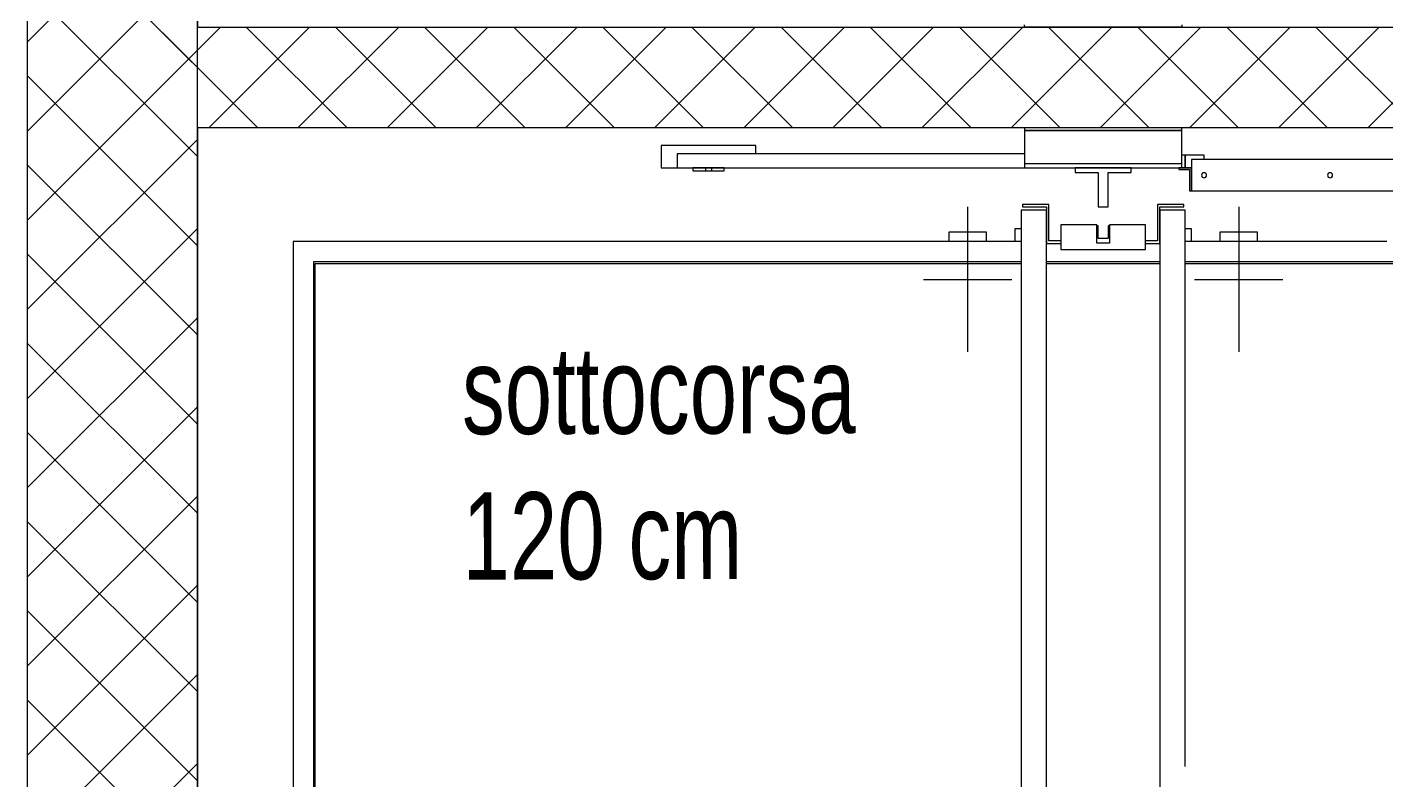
# Model space of a CAD drawing. Header units: millimetres. Extents: x -3782782348 to 131293, y -36553 to 57271.
# Drawn here: x 93025.5 to 93241.2, y 38517.5 to 38637 of the extents above; entities that cross this region are included whole.
import ezdxf

# ---------------------------------------------------------------- set-up
doc = ezdxf.new("R2010")
doc.units = ezdxf.units.MM
doc.header["$LTSCALE"] = 0.01
doc.layers.add('X_Ascensori', color=8, linetype='Continuous')
doc.layers.add('X_MURI', color=8, linetype='Continuous')
doc.styles.add('QUOTE', font='simplex.shx', dxfattribs={"width": 0.7})
pattern_1 = [(45, (139069.621, 4436.309), (-7.0710678, 7.0710678), []), (135, (139069.621, 4436.309), (-7.0710678, -7.0710678), [])]

# ---------------------------------------------------------------- blocks, each defined once
blk = doc.blocks.new('A$C63B8221F')
at = {"layer": 'X_Ascensori'}
for p, q in [((42460.8, 21593.81, 0), (42460.8, 21594.21, 0)), ((42485.8, 21593.81, 0), (42460.8, 21593.81, 0)), ((42485.8, 21594.21, 0), (42485.8, 21593.81, 0)), ((42460.8, 21577.83, 0), (42460.8, 21577.43, 0)), ((42485.8, 21577.83, 0), (42460.8, 21577.83, 0)), ((42460.8, 21577.43, 0), (42460.8, 21572.18, 0)), ((42485.8, 21577.43, 0), (42460.8, 21577.43, 0)), ((42460.8, 21577.43, 0), (42485.8, 21577.43, 0)), ((42485.8, 21577.43, 0), (42485.8, 21577.83, 0)), ((42485.8, 21572.18, 0), (42485.8, 21577.43, 0)), ((42403.2, 21575.03, 0), (42403.2, 21571.53, 0)), ((42418.2, 21575.03, 0), (42403.2, 21575.03, 0)), ((42418.2, 21573.73, 0), (42418.2, 21575.03, 0)), ((42405.7, 21573.73, 0), (42405.7, 21571.53, 0)), ((42460.8, 21573.73, 0), (42405.7, 21573.73, 0)), ((42460.8, 21572.18, 0), (42460.8, 21571.53, 0)), ((42460.8, 21572.18, 0), (42485.8, 21572.18, 0)), ((42486.3, 21573.53, 0), (42485.8, 21573.53, 0)), ((42485.8, 21571.53, 0), (42485.8, 21572.18, 0)), ((42486.3, 21571.53, 0), (42486.3, 21573.53, 0)), ((42489.3, 21573.53, 0), (42486.3, 21573.53, 0)), ((42486.3, 21573.53, 0), (42486.3, 21571.53, 0)), ((42487.3, 21572.83, 0), (42487.3, 21567.83, 0)), ((42520.3, 21572.83, 0), (42487.3, 21572.83, 0)), ((42489.3, 21572.83, 0), (42489.3, 21573.53, 0)), ((42403.2, 21571.53, 0), (42405.7, 21571.53, 0)), ((42405.7, 21571.53, 0), (42460.8, 21571.53, 0)), ((42410.2, 21571.53, 0), (42408.2, 21571.53, 0)), ((42408.2, 21571.53, 0), (42408.2, 21571.03, 0)), ((42408.2, 21571.03, 0), (42410.2, 21571.03, 0)), ((42411.2, 21571.53, 0), (42410.2, 21571.53, 0)), ((42410.2, 21571.53, 0), (42410.2, 21571.03, 0)), ((42410.2, 21571.03, 0), (42411.2, 21571.03, 0)), ((42411.2, 21571.03, 0), (42411.2, 21571.53, 0)), ((42413.2, 21571.53, 0), (42411.2, 21571.53, 0)), ((42411.2, 21571.03, 0), (42413.2, 21571.03, 0)), ((42413.2, 21571.03, 0), (42413.2, 21571.53, 0)), ((42460.8, 21571.53, 0), (42485.8, 21571.53, 0)), ((42477.75, 21571.53, 0), (42468.85, 21571.53, 0)), ((42468.85, 21571.53, 0), (42468.85, 21570.74, 0)), ((42468.85, 21571.53, 0), (42468.85, 21571.48, 0)), ((42468.85, 21571.48, 0), (42477.75, 21571.48, 0)), ((42468.85, 21570.74, 0), (42472.51, 21570.74, 0)), ((42472.51, 21570.74, 0), (42472.51, 21565.33, 0)), ((42474.1, 21565.33, 0), (42474.1, 21570.74, 0)), ((42474.1, 21570.74, 0), (42477.75, 21570.74, 0)), ((42477.75, 21570.74, 0), (42477.75, 21571.53, 0)), ((42477.75, 21571.48, 0), (42477.75, 21571.53, 0)), ((42485.3, 21571.53, 0), (42485.3, 21571.23, 0)), ((42487.3, 21571.53, 0), (42485.3, 21571.53, 0)), ((42485.3, 21571.23, 0), (42487, 21571.23, 0)), ((42485.8, 21571.53, 0), (42486.3, 21571.53, 0)), ((42486.3, 21571.53, 0), (42487.3, 21571.53, 0)), ((42487, 21571.23, 0), (42487, 21567.83, 0)), ((42487.3, 21567.83, 0), (42487.3, 21571.53, 0)), ((42488.93, 21570.48, 0), (42488.9, 21570.33, 0)), ((42488.9, 21570.33, 0), (42488.93, 21570.18, 0)), ((42489.02, 21570.61, 0), (42488.93, 21570.48, 0)), ((42488.93, 21570.18, 0), (42489.02, 21570.05, 0)), ((42489.15, 21570.7, 0), (42489.02, 21570.61, 0)), ((42489.02, 21570.05, 0), (42489.15, 21569.96, 0)), ((42489.3, 21570.73, 0), (42489.15, 21570.7, 0)), ((42489.46, 21570.7, 0), (42489.3, 21570.73, 0)), ((42489.59, 21570.61, 0), (42489.46, 21570.7, 0)), ((42489.46, 21569.96, 0), (42489.59, 21570.05, 0)), ((42489.67, 21570.48, 0), (42489.59, 21570.61, 0)), ((42489.59, 21570.05, 0), (42489.67, 21570.18, 0)), ((42489.7, 21570.33, 0), (42489.67, 21570.48, 0)), ((42489.67, 21570.18, 0), (42489.7, 21570.33, 0)), ((42508.93, 21570.48, 0), (42508.9, 21570.33, 0)), ((42508.9, 21570.33, 0), (42508.93, 21570.18, 0)), ((42509.02, 21570.61, 0), (42508.93, 21570.48, 0)), ((42508.93, 21570.18, 0), (42509.02, 21570.05, 0)), ((42509.15, 21570.7, 0), (42509.02, 21570.61, 0)), ((42509.02, 21570.05, 0), (42509.15, 21569.96, 0)), ((42509.3, 21570.73, 0), (42509.15, 21570.7, 0)), ((42509.46, 21570.7, 0), (42509.3, 21570.73, 0)), ((42509.59, 21570.61, 0), (42509.46, 21570.7, 0)), ((42509.46, 21569.96, 0), (42509.59, 21570.05, 0)), ((42509.67, 21570.48, 0), (42509.59, 21570.61, 0)), ((42509.59, 21570.05, 0), (42509.67, 21570.18, 0)), ((42509.7, 21570.33, 0), (42509.67, 21570.48, 0)), ((42509.67, 21570.18, 0), (42509.7, 21570.33, 0)), ((42489.15, 21569.96, 0), (42489.3, 21569.93, 0)), ((42489.3, 21569.93, 0), (42489.46, 21569.96, 0)), ((42509.15, 21569.96, 0), (42509.3, 21569.93, 0)), ((42509.3, 21569.93, 0), (42509.46, 21569.96, 0)), ((42460.5, 21565.71, 0), (42460.5, 21565.31, 0)), ((42464.7, 21565.71, 0), (42460.5, 21565.71, 0)), ((42464.7, 21559.91, 0), (42464.7, 21565.71, 0)), ((42486.1, 21565.71, 0), (42481.9, 21565.71, 0)), ((42481.9, 21565.71, 0), (42481.9, 21559.91, 0)), ((42486.1, 21565.31, 0), (42486.1, 21565.71, 0)), ((42487, 21567.83, 0), (42487.3, 21567.83, 0)), ((42487.3, 21567.83, 0), (42520.3, 21567.83, 0)), ((42451.8, 21565.31, 0), (42451.8, 21542.31, 0)), ((42464.3, 21564.81, 0), (42460.3, 21564.81, 0)), ((42460.3, 21564.81, 0), (42460.3, 21427.81, 0)), ((42460.5, 21565.31, 0), (42464.3, 21565.31, 0)), ((42464.3, 21565.31, 0), (42464.3, 21559.51, 0)), ((42464.3, 21427.81, 0), (42464.3, 21564.81, 0)), ((42472.51, 21565.33, 0), (42474.1, 21565.33, 0)), ((42482.3, 21565.31, 0), (42486.1, 21565.31, 0)), ((42482.3, 21559.51, 0), (42482.3, 21565.31, 0)), ((42486.3, 21564.81, 0), (42482.3, 21564.81, 0)), ((42482.3, 21564.81, 0), (42482.3, 21427.81, 0)), ((42486.3, 21476.56, 0), (42486.3, 21564.81, 0)), ((42494.8, 21565.31, 0), (42494.8, 21542.31, 0)), ((42459.3, 21561.81, 0), (42459.3, 21559.81, 0)), ((42460.3, 21561.81, 0), (42459.3, 21561.81, 0)), ((42472.3, 21562.46, 0), (42466.6, 21562.46, 0)), ((42466.6, 21562.46, 0), (42466.6, 21558.56, 0)), ((42472.3, 21559.56, 0), (42472.3, 21562.46, 0)), ((42472.5, 21562.31, 0), (42472.3, 21562.31, 0)), ((42472.5, 21560.31, 0), (42472.5, 21562.31, 0)), ((42474.1, 21562.31, 0), (42474.1, 21560.31, 0)), ((42474.3, 21562.31, 0), (42474.1, 21562.31, 0)), ((42480, 21562.46, 0), (42474.3, 21562.46, 0)), ((42474.3, 21562.46, 0), (42474.3, 21559.56, 0)), ((42480, 21558.56, 0), (42480, 21562.46, 0)), ((42487.3, 21561.81, 0), (42486.3, 21561.81, 0)), ((42487.3, 21559.81, 0), (42487.3, 21561.81, 0)), ((42460.3, 21559.81, 0), (42344.8, 21559.81, 0)), ((42344.8, 21559.81, 0), (42344.8, 21432.81, 0)), ((42448.8, 21561.31, 0), (42448.8, 21560.74, 0)), ((42454.8, 21561.31, 0), (42448.8, 21561.31, 0)), ((42448.8, 21560.74, 0), (42448.8, 21559.81, 0)), ((42454.8, 21560.74, 0), (42454.8, 21561.31, 0)), ((42454.8, 21559.81, 0), (42454.8, 21560.74, 0)), ((42464.3, 21559.51, 0), (42466.6, 21559.51, 0)), ((42466.6, 21559.91, 0), (42464.7, 21559.91, 0)), ((42474.3, 21559.56, 0), (42472.3, 21559.56, 0)), ((42474.1, 21560.31, 0), (42472.5, 21560.31, 0)), ((42481.9, 21559.91, 0), (42480, 21559.91, 0)), ((42480, 21559.51, 0), (42482.3, 21559.51, 0)), ((42518.3, 21559.81, 0), (42486.3, 21559.81, 0)), ((42491.8, 21561.31, 0), (42491.8, 21560.74, 0)), ((42497.8, 21561.31, 0), (42491.8, 21561.31, 0)), ((42491.8, 21560.74, 0), (42491.8, 21559.81, 0)), ((42497.8, 21560.74, 0), (42497.8, 21561.31, 0)), ((42497.8, 21559.81, 0), (42497.8, 21560.74, 0)), ((42466.6, 21558.56, 0), (42480, 21558.56, 0)), ((42460.3, 21556.61, 0), (42348, 21556.61, 0)), ((42348, 21556.61, 0), (42348, 21436.01, 0)), ((42348.3, 21556.31, 0), (42460.3, 21556.31, 0)), ((42348.3, 21436.31, 0), (42348.3, 21556.31, 0)), ((42482.3, 21556.61, 0), (42464.3, 21556.61, 0)), ((42464.3, 21556.31, 0), (42482.3, 21556.31, 0)), ((42578.6, 21556.61, 0), (42486.3, 21556.61, 0)), ((42486.3, 21556.31, 0), (42578.3, 21556.31, 0)), ((42444.8, 21553.81, 0), (42458.8, 21553.81, 0)), ((42487.8, 21553.81, 0), (42501.8, 21553.81, 0))]:
    blk.add_line(p, q, dxfattribs=at)

msp = doc.modelspace()

# ---------------------------------------------------------------- hatches: boundary and pattern name
at = {"layer": 'X_MURI', "ltscale": 4}
h = msp.add_hatch(dxfattribs=at)
h.set_pattern_fill('_USER', color=256, scale=10, angle=45, style=0, double=1, pattern_type=0)
h.set_pattern_definition(pattern_1)
h.paths.add_polyline_path([(90296.57, 39311.02), (90341.57, 39311.02), (90341.57, 39261.02), (90296.57, 39261.02)])
h.paths.add_polyline_path([(90296.57, 38915.02), (90341.57, 38915.02), (90341.57, 38865.02), (90296.57, 38865.02)])
h.paths.add_polyline_path([(90713.32, 38880.9), (90713.32, 38853.9), (90833.32, 38853.9), (90833.32, 38880.9)])
h.paths.add_polyline_path([(91296.57, 38837.04), (91323.57, 38837.04), (91323.57, 38606.35), (91296.57, 38606.35)])
h.paths.add_polyline_path([(91688.08, 38837.04), (91715.08, 38837.04), (91715.08, 38717.04), (91688.08, 38717.04)])
h.paths.add_polyline_path([(92397.55, 38409.02), (92377.55, 38409.02), (92377.55, 38849.02), (92397.55, 38849.02)])
h.paths.add_polyline_path([(93052.48, 38637.02), (93329.54, 38637.02), (93329.54, 38621.04), (93052.48, 38621.04)])
h.paths.add_polyline_path([(93052.48, 38822.02), (93329.48, 38822.02), (93329.48, 38849.02), (93025.48, 38849.02), (93025.48, 38409.02), (93329.48, 38409.02), (93329.48, 38436.02), (93052.48, 38436.02)])
h = msp.add_hatch(dxfattribs=at)
h.set_pattern_fill('_USER', color=256, scale=10, angle=45, style=0, double=1, pattern_type=0)
h.set_pattern_definition(pattern_1)
h.paths.add_polyline_path([(93329.48, 38849.02), (93025.48, 38849.02), (93025.48, 38409.02), (93329.48, 38409.02), (93329.48, 38436.02), (93052.48, 38436.02), (93052.48, 38822.02), (93329.48, 38822.02)])
h = msp.add_hatch(dxfattribs=at)
h.set_pattern_fill('_USER', color=256, scale=10, angle=45, style=0, double=1, pattern_type=0)
h.set_pattern_definition(pattern_1)
h.paths.add_polyline_path([(93052.48, 38637.02), (93052.48, 38621.04), (93329.54, 38621.04), (93329.54, 38637.02)])

# ---------------------------------------------------------------- linework, layer by layer
for p, q in [((93183.68, 38621.04, 0), (93183.68, 38620.64, 0)), ((93208.68, 38621.04, 0), (93183.68, 38621.04, 0)), ((93183.68, 38620.64, 0), (93183.68, 38615.39, 0)), ((93208.68, 38620.64, 0), (93183.68, 38620.64, 0)), ((93183.68, 38620.64, 0), (93208.68, 38620.64, 0)), ((93208.68, 38620.64, 0), (93208.68, 38621.04, 0)), ((93208.68, 38615.39, 0), (93208.68, 38620.64, 0)), ((93126.08, 38618.24, 0), (93126.08, 38614.74, 0)), ((93141.08, 38618.24, 0), (93126.08, 38618.24, 0)), ((93128.58, 38616.94, 0), (93128.58, 38614.74, 0)), ((93183.68, 38616.94, 0), (93128.58, 38616.94, 0)), ((93141.08, 38616.94, 0), (93141.08, 38618.24, 0)), ((93126.08, 38614.74, 0), (93128.58, 38614.74, 0)), ((93128.58, 38614.74, 0), (93183.68, 38614.74, 0)), ((93133.08, 38614.74, 0), (93131.08, 38614.74, 0)), ((93131.08, 38614.74, 0), (93131.08, 38614.24, 0)), ((93134.08, 38614.74, 0), (93133.08, 38614.74, 0)), ((93133.08, 38614.74, 0), (93133.08, 38614.24, 0)), ((93134.08, 38614.24, 0), (93134.08, 38614.74, 0)), ((93136.08, 38614.74, 0), (93134.08, 38614.74, 0)), ((93136.08, 38614.24, 0), (93136.08, 38614.74, 0)), ((93183.68, 38615.39, 0), (93183.68, 38614.74, 0)), ((93183.68, 38615.39, 0), (93208.68, 38615.39, 0)), ((93183.68, 38614.74, 0), (93208.68, 38614.74, 0)), ((93200.63, 38614.74, 0), (93191.73, 38614.74, 0)), ((93191.73, 38614.74, 0), (93191.73, 38613.95, 0)), ((93191.73, 38614.74, 0), (93191.73, 38614.69, 0)), ((93191.73, 38614.69, 0), (93200.63, 38614.69, 0)), ((93200.63, 38613.95, 0), (93200.63, 38614.74, 0)), ((93200.63, 38614.69, 0), (93200.63, 38614.74, 0)), ((93208.18, 38614.74, 0), (93208.18, 38614.44, 0)), ((93210.18, 38614.74, 0), (93208.18, 38614.74, 0)), ((93209.18, 38616.74, 0), (93208.68, 38616.74, 0)), ((93208.68, 38614.74, 0), (93208.68, 38615.39, 0)), ((93208.68, 38614.74, 0), (93209.18, 38614.74, 0)), ((93209.18, 38614.74, 0), (93209.18, 38616.74, 0)), ((93212.18, 38616.74, 0), (93209.18, 38616.74, 0)), ((93209.18, 38616.74, 0), (93209.18, 38614.74, 0)), ((93209.18, 38614.74, 0), (93210.18, 38614.74, 0)), ((93210.18, 38616.04, 0), (93210.18, 38611.04, 0)), ((93243.18, 38616.04, 0), (93210.18, 38616.04, 0)), ((93210.18, 38611.04, 0), (93210.18, 38614.74, 0)), ((93212.18, 38616.04, 0), (93212.18, 38616.74, 0)), ((93131.08, 38614.24, 0), (93133.08, 38614.24, 0)), ((93133.08, 38614.24, 0), (93134.08, 38614.24, 0)), ((93134.08, 38614.24, 0), (93136.08, 38614.24, 0)), ((93191.73, 38613.95, 0), (93195.39, 38613.95, 0)), ((93195.39, 38613.95, 0), (93195.39, 38608.54, 0)), ((93196.97, 38608.54, 0), (93196.97, 38613.95, 0)), ((93196.97, 38613.95, 0), (93200.63, 38613.95, 0)), ((93208.18, 38614.44, 0), (93209.88, 38614.44, 0)), ((93209.88, 38614.44, 0), (93209.88, 38611.04, 0)), ((93211.81, 38613.69, 0), (93211.78, 38613.54, 0)), ((93211.78, 38613.54, 0), (93211.81, 38613.39, 0)), ((93211.9, 38613.82, 0), (93211.81, 38613.69, 0)), ((93211.81, 38613.39, 0), (93211.9, 38613.26, 0)), ((93212.03, 38613.91, 0), (93211.9, 38613.82, 0)), ((93211.9, 38613.26, 0), (93212.03, 38613.17, 0)), ((93212.18, 38613.94, 0), (93212.03, 38613.91, 0)), ((93212.03, 38613.17, 0), (93212.18, 38613.14, 0)), ((93212.33, 38613.91, 0), (93212.18, 38613.94, 0)), ((93212.18, 38613.14, 0), (93212.33, 38613.17, 0)), ((93212.46, 38613.82, 0), (93212.33, 38613.91, 0)), ((93212.33, 38613.17, 0), (93212.46, 38613.26, 0)), ((93212.55, 38613.69, 0), (93212.46, 38613.82, 0)), ((93212.46, 38613.26, 0), (93212.55, 38613.39, 0)), ((93212.58, 38613.54, 0), (93212.55, 38613.69, 0)), ((93212.55, 38613.39, 0), (93212.58, 38613.54, 0)), ((93231.81, 38613.69, 0), (93231.78, 38613.54, 0)), ((93231.78, 38613.54, 0), (93231.81, 38613.39, 0)), ((93231.9, 38613.82, 0), (93231.81, 38613.69, 0)), ((93231.81, 38613.39, 0), (93231.9, 38613.26, 0)), ((93232.03, 38613.91, 0), (93231.9, 38613.82, 0)), ((93231.9, 38613.26, 0), (93232.03, 38613.17, 0)), ((93232.18, 38613.94, 0), (93232.03, 38613.91, 0)), ((93232.03, 38613.17, 0), (93232.18, 38613.14, 0)), ((93232.33, 38613.91, 0), (93232.18, 38613.94, 0)), ((93232.18, 38613.14, 0), (93232.33, 38613.17, 0)), ((93232.46, 38613.82, 0), (93232.33, 38613.91, 0)), ((93232.33, 38613.17, 0), (93232.46, 38613.26, 0)), ((93232.55, 38613.69, 0), (93232.46, 38613.82, 0)), ((93232.46, 38613.26, 0), (93232.55, 38613.39, 0)), ((93232.58, 38613.54, 0), (93232.55, 38613.69, 0)), ((93232.55, 38613.39, 0), (93232.58, 38613.54, 0)), ((93209.88, 38611.04, 0), (93210.18, 38611.04, 0)), ((93210.18, 38611.04, 0), (93243.18, 38611.04, 0)), ((93174.68, 38608.52, 0), (93174.68, 38585.52, 0)), ((93183.38, 38608.92, 0), (93183.38, 38608.52, 0)), ((93187.58, 38608.92, 0), (93183.38, 38608.92, 0)), ((93183.38, 38608.52, 0), (93187.18, 38608.52, 0)), ((93187.18, 38608.52, 0), (93187.18, 38602.72, 0)), ((93187.58, 38603.12, 0), (93187.58, 38608.92, 0)), ((93195.39, 38608.54, 0), (93196.97, 38608.54, 0)), ((93208.98, 38608.92, 0), (93204.78, 38608.92, 0)), ((93204.78, 38608.92, 0), (93204.78, 38603.12, 0)), ((93205.18, 38608.52, 0), (93208.98, 38608.52, 0)), ((93205.18, 38602.72, 0), (93205.18, 38608.52, 0)), ((93208.98, 38608.52, 0), (93208.98, 38608.92, 0)), ((93217.68, 38608.52, 0), (93217.68, 38585.52, 0)), ((93187.18, 38608.02, 0), (93183.18, 38608.02, 0)), ((93183.18, 38608.02, 0), (93183.18, 38471.02, 0)), ((93187.18, 38471.02, 0), (93187.18, 38608.02, 0)), ((93209.18, 38608.02, 0), (93205.18, 38608.02, 0)), ((93205.18, 38608.02, 0), (93205.18, 38471.02, 0)), ((93209.18, 38519.77, 0), (93209.18, 38608.02, 0)), ((93171.68, 38604.52, 0), (93171.68, 38603.95, 0)), ((93177.68, 38604.52, 0), (93171.68, 38604.52, 0)), ((93171.68, 38603.95, 0), (93171.68, 38603.02, 0)), ((93177.68, 38603.95, 0), (93177.68, 38604.52, 0)), ((93177.68, 38603.02, 0), (93177.68, 38603.95, 0)), ((93182.18, 38605.02, 0), (93182.18, 38603.02, 0)), ((93183.18, 38605.02, 0), (93182.18, 38605.02, 0)), ((93195.18, 38605.67, 0), (93189.48, 38605.67, 0)), ((93189.48, 38605.67, 0), (93189.48, 38601.77, 0)), ((93195.18, 38602.77, 0), (93195.18, 38605.67, 0)), ((93195.38, 38605.52, 0), (93195.18, 38605.52, 0)), ((93195.38, 38603.52, 0), (93195.38, 38605.52, 0)), ((93196.98, 38605.52, 0), (93196.98, 38603.52, 0)), ((93197.18, 38605.52, 0), (93196.98, 38605.52, 0)), ((93202.88, 38605.67, 0), (93197.18, 38605.67, 0)), ((93197.18, 38605.67, 0), (93197.18, 38602.77, 0)), ((93202.88, 38601.77, 0), (93202.88, 38605.67, 0)), ((93210.18, 38605.02, 0), (93209.18, 38605.02, 0)), ((93210.18, 38603.02, 0), (93210.18, 38605.02, 0)), ((93214.68, 38604.52, 0), (93214.68, 38603.95, 0)), ((93220.68, 38604.52, 0), (93214.68, 38604.52, 0)), ((93214.68, 38603.95, 0), (93214.68, 38603.02, 0)), ((93220.68, 38603.95, 0), (93220.68, 38604.52, 0)), ((93220.68, 38603.02, 0), (93220.68, 38603.95, 0)), ((93183.18, 38603.02, 0), (93067.68, 38603.02, 0)), ((93067.68, 38603.02, 0), (93067.68, 38476.02, 0)), ((93187.18, 38602.72, 0), (93189.48, 38602.72, 0)), ((93189.48, 38603.12, 0), (93187.58, 38603.12, 0)), ((93189.48, 38601.77, 0), (93202.88, 38601.77, 0)), ((93197.18, 38602.77, 0), (93195.18, 38602.77, 0)), ((93196.98, 38603.52, 0), (93195.38, 38603.52, 0)), ((93204.78, 38603.12, 0), (93202.88, 38603.12, 0)), ((93202.88, 38602.72, 0), (93205.18, 38602.72, 0)), ((93241.18, 38603.02, 0), (93209.18, 38603.02, 0)), ((93183.18, 38599.82, 0), (93070.88, 38599.82, 0)), ((93070.88, 38599.82, 0), (93070.88, 38479.22, 0)), ((93071.18, 38599.52, 0), (93183.18, 38599.52, 0)), ((93071.18, 38479.52, 0), (93071.18, 38599.52, 0)), ((93205.18, 38599.82, 0), (93187.18, 38599.82, 0)), ((93187.18, 38599.52, 0), (93205.18, 38599.52, 0)), ((93301.48, 38599.82, 0), (93209.18, 38599.82, 0)), ((93209.18, 38599.52, 0), (93301.18, 38599.52, 0)), ((93167.68, 38597.02, 0), (93181.68, 38597.02, 0)), ((93210.68, 38597.02, 0), (93224.68, 38597.02, 0))]:
    msp.add_line(p, q, dxfattribs=at)
at = {"layer": 'X_MURI', "ltscale": 4, "elevation": 0}
for points in [[(93052.48, 38822.02), (93329.48, 38822.02), (93329.48, 38849.02), (93025.48, 38849.02), (93025.48, 38409.02), (93329.48, 38409.02), (93329.48, 38436.02), (93052.48, 38436.02), (93052.48, 38822.02)], [(93052.48, 38822.02), (93329.48, 38822.02), (93329.48, 38849.02), (93025.48, 38849.02), (93025.48, 38409.02), (93329.48, 38409.02), (93329.48, 38436.02), (93052.48, 38436.02), (93052.48, 38822.02)], [(93329.48, 38822.02), (93052.48, 38822.02), (93052.48, 38637.02), (93329.54, 38637.02)], [(93329.54, 38621.04), (93052.48, 38621.04), (93052.48, 38436.02), (93329.48, 38436.02)]]:
    msp.add_lwpolyline(points, dxfattribs=at)
msp.add_lwpolyline([(93052.48, 38637.02), (93329.54, 38637.02), (93329.54, 38621.04), (93052.48, 38621.04)], close=True, dxfattribs=at)
msp.add_lwpolyline([(93052.48, 38637.02), (93329.54, 38637.02), (93329.54, 38621.04), (93052.48, 38621.04)], close=True, dxfattribs=at)

# ---------------------------------------------------------------- block references
at = {"layer": 'X_MURI', "ltscale": 4}
msp.add_blockref('A$C63B8221F', (50722.88, 17043.21), dxfattribs=at)

# ---------------------------------------------------------------- texts
at = {"layer": 'X_MURI', "ltscale": 4, "insert": (93094.54, 38549.2, 0), "char_height": 1.2701, "width": 124.8693, "attachment_point": 7, "rotation": 0.1491, "style": 'QUOTE'}
msp.add_mtext('{\\fArial|b0|i0|c0|p34;\\H10.9x;sottocorsa\\P120 cm}', dxfattribs=at)

doc.saveas('drawing.dxf')
